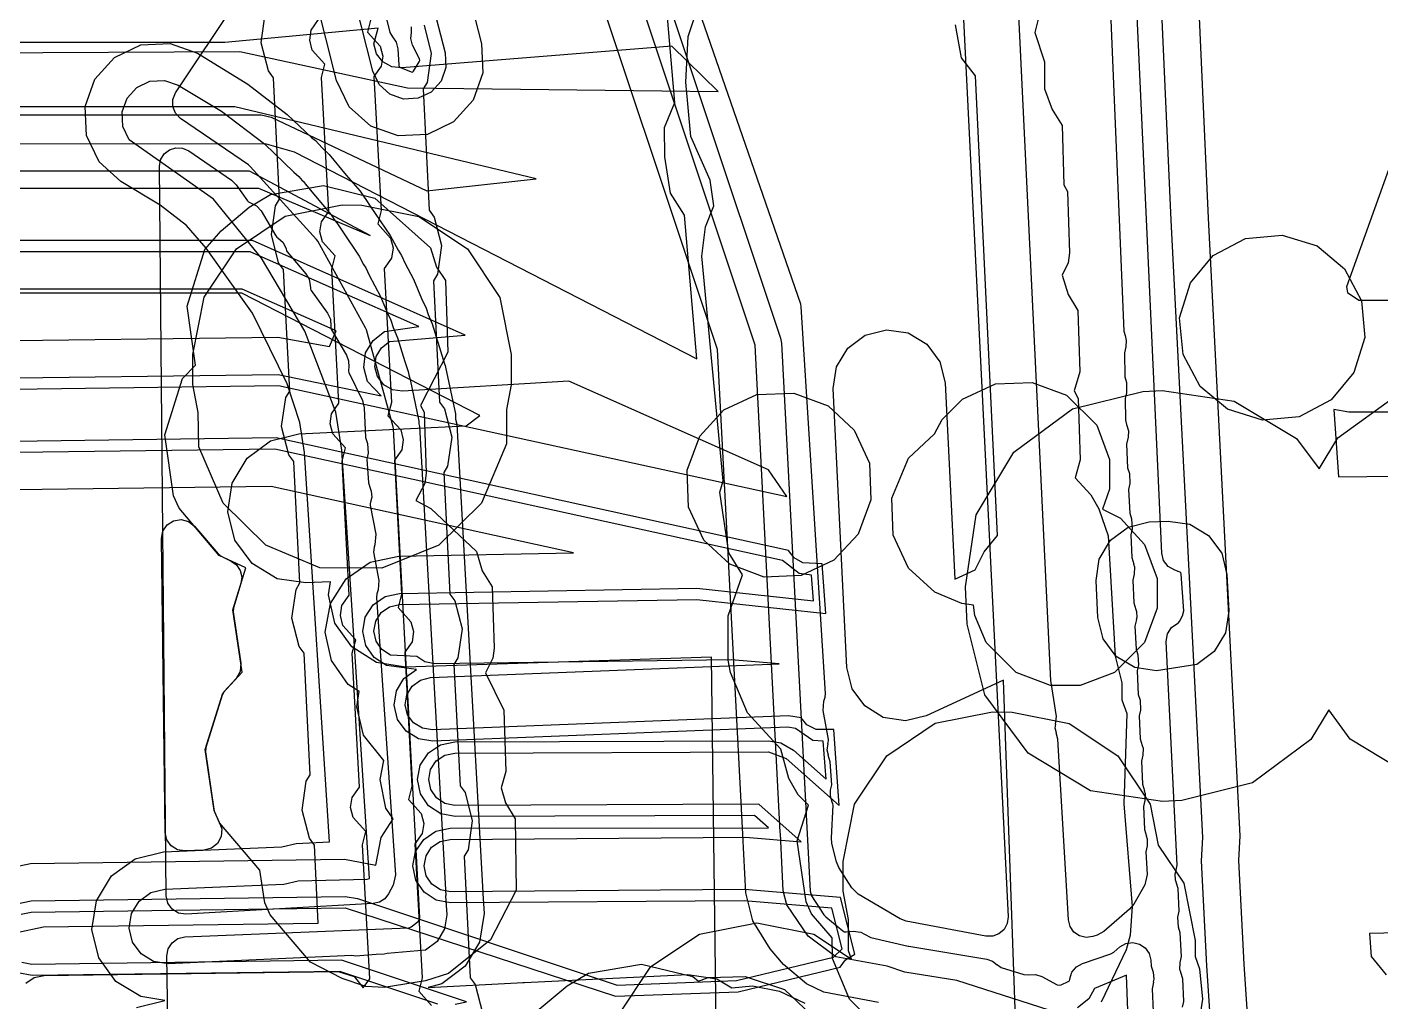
# Model space of a CAD drawing. Header units: metres. Extents: x 17722 to 17999, y 13535 to 15917.
# Drawn here: x 17910.98 to 17947.2, y 13618.56 to 13644.64 of the extents above; entities that cross this region are included whole.
import ezdxf

# ---------------------------------------------------------------- set-up
doc = ezdxf.new("R2010")
doc.units = ezdxf.units.M
for name, color, linetype in [('AI_GREENING_ALLOWED_ZONE', 4, 'Continuous'), ('AI_GREENING_EXCLUSIONS', 1, 'Continuous'), ('AI_GREENING_LAWN', 82, 'Continuous')]:
    doc.layers.add(name, color=color, linetype=linetype)

msp = doc.modelspace()

# ---------------------------------------------------------------- linework, layer by layer
at = {"layer": 'AI_GREENING_ALLOWED_ZONE'}
msp.add_lwpolyline([(17914.571, 13630.958), (17914.609, 13631.157), (17914.724, 13631.324), (17914.895, 13631.432), (17915.096, 13631.464), (17915.292, 13631.413), (17915.452, 13631.288), (17916.085, 13630.543), (17916.168, 13630.48), (17916.435, 13630.354), (17916.58, 13630.251), (17916.679, 13630.103), (17916.721, 13629.93), (17916.699, 13629.753), (17916.497, 13629.103), (17916.489, 13628.993), (17916.697, 13627.62), (17916.681, 13627.398), (17916.57, 13627.206), (17916.252, 13626.862), (17916.198, 13626.768), (17915.758, 13625.361), (17915.75, 13625.252), (17915.973, 13623.712), (17915.992, 13623.646), (17916.11, 13623.384), (17916.11, 13623.383), (17916.183, 13623.189), (17916.169, 13622.981), (17916.073, 13622.797), (17915.91, 13622.668), (17915.709, 13622.616), (17915.195, 13622.595), (17914.999, 13622.627), (17914.83, 13622.732), (17914.716, 13622.894), (17914.674, 13623.088), (17914.571, 13630.958)], close=True, dxfattribs=at)
at = {"layer": 'AI_GREENING_EXCLUSIONS'}
for points in [[(17910.722, 13698.404), (17911.061, 13698.561), (17925.784, 13702.229), (17926.332, 13702.211), (17929.812, 13700.997), (17931.46, 13700.162), (17933.152, 13699.113), (17934.98, 13697.712), (17936.426, 13696.362), (17937.85, 13694.757), (17938.596, 13693.757), (17938.654, 13693.636), (17938.835, 13693.436), (17939.206, 13692.436), (17939.389, 13687.855), (17939.406, 13687.786), (17941.579, 13639.478), (17942.421, 13622.952), (17942.388, 13622.328), (17942.528, 13619.518), (17942.792, 13615.641), (17942.904, 13612.813), (17942.928, 13612.71), (17943.84, 13592.871)], [(17940.405, 13687.829), (17942.578, 13639.526), (17943.42, 13623.003), (17943.389, 13622.341), (17943.527, 13619.568), (17943.791, 13615.684), (17943.904, 13612.858), (17943.927, 13612.756), (17944.839, 13592.917)], [(17901.982, 13641.524), (17917.371, 13641.518), (17918.121, 13641.303), (17928.898, 13635.762), (17928.566, 13639.609), (17928.191, 13640.197), (17928.036, 13641.174), (17928.033, 13641.954), (17928.307, 13642.622), (17927.313, 13654.138), (17916.791, 13646.592), (17916.08, 13646.27), (17915.625, 13646.217), (17899.862, 13646.217)], [(17921.068, 13648.189), (17922.163, 13643.953), (17922.183, 13643.563), (17922.052, 13643.195), (17921.791, 13642.905), (17921.439, 13642.738), (17921.049, 13642.717), (17920.681, 13642.848), (17920.392, 13643.109), (17920.224, 13643.461), (17918.813, 13649.063)], [(17938.318, 13618.334), (17935.849, 13619.125), (17934.462, 13619.352), (17933.991, 13619.51), (17932.618, 13619.761), (17931.877, 13620.311), (17931.299, 13621.15), (17931.203, 13621.528), (17931.131, 13623.055), (17931.124, 13623.095), (17930.453, 13636.132), (17926.176, 13648.985)], [(17922.327, 13647.373), (17923.132, 13644.198), (17923.172, 13643.419), (17922.912, 13642.684), (17922.389, 13642.104), (17921.685, 13641.768), (17920.905, 13641.728), (17920.17, 13641.989), (17919.59, 13642.511), (17919.254, 13643.215), (17917.844, 13648.817)], [(17933.754, 13618.543), (17932.296, 13618.815), (17931.832, 13619.043), (17931.217, 13619.559), (17930.858, 13619.975), (17930.396, 13620.721), (17930.205, 13621.477), (17930.128, 13623.027), (17930.125, 13623.044), (17929.449, 13636.016), (17925.496, 13647.868)], [(17910.656, 13620.403), (17911.419, 13620.565), (17918.762, 13620.662), (17918.663, 13622.752), (17918.528, 13622.933), (17918.335, 13623.689), (17918.446, 13624.461), (17918.55, 13624.636), (17918.389, 13627.886), (17918.254, 13628.066), (17918.061, 13628.823), (17918.172, 13629.595), (17918.276, 13629.769), (17918.115, 13633.02), (17917.98, 13633.2), (17917.787, 13633.956), (17917.898, 13634.729), (17918.002, 13634.903), (17917.841, 13638.154), (17917.706, 13638.334), (17917.513, 13639.09), (17917.624, 13639.863), (17917.728, 13640.037), (17917.567, 13643.288), (17917.432, 13643.468), (17917.239, 13644.224), (17917.35, 13644.996)], [(17933.886, 13617.724), (17932.98, 13618.63), (17932.526, 13619.713), (17932.512, 13620.267), (17931.967, 13620.909), (17931.82, 13621.235), (17931.584, 13622.865), (17931.879, 13623.818), (17931.605, 13624.101), (17931.36, 13624.536), (17931.14, 13625.316), (17930.249, 13626.292), (17929.796, 13627.375), (17929.731, 13627.698), (17929.731, 13628.885), (17930.119, 13629.98), (17929.747, 13630.571), (17929.511, 13632.2), (17929.598, 13632.498), (17929.027, 13638.508), (17929.13, 13639.293), (17929.35, 13639.863), (17929.251, 13640.547), (17928.732, 13641.718), (17928.599, 13643.171), (17928.667, 13644.393), (17928.972, 13645.324)], [(17910.944, 13619.053), (17911.169, 13619.208), (17911.436, 13619.265), (17919.3, 13619.369), (17919.724, 13619.233), (17919.969, 13618.932), (17920.143, 13619.173), (17919.952, 13622.759), (17920.042, 13623.115), (17919.701, 13623.493), (17919.633, 13623.758), (17919.672, 13624.028), (17919.869, 13624.306), (17919.678, 13627.892), (17919.768, 13628.249), (17919.427, 13628.627), (17919.359, 13628.892), (17919.398, 13629.162), (17919.595, 13629.44), (17919.404, 13633.026), (17919.494, 13633.383), (17919.153, 13633.761), (17919.085, 13634.026), (17919.124, 13634.296), (17919.321, 13634.574), (17919.13, 13638.16), (17919.22, 13638.517), (17918.879, 13638.895), (17918.811, 13639.16), (17918.85, 13639.43), (17919.047, 13639.708), (17918.856, 13643.294), (17918.946, 13643.65), (17918.605, 13644.029), (17918.537, 13644.293), (17918.576, 13644.564), (17918.773, 13644.842)], [(17920.174, 13644.866), (17920.084, 13644.51), (17920.425, 13644.132), (17920.493, 13643.867), (17920.454, 13643.597), (17920.257, 13643.319), (17920.448, 13639.733), (17920.358, 13639.376), (17920.699, 13638.998), (17920.767, 13638.733), (17920.728, 13638.463), (17920.531, 13638.185), (17920.722, 13634.599), (17920.632, 13634.242), (17920.973, 13633.864), (17921.041, 13633.599), (17921.002, 13633.329), (17920.805, 13633.051), (17920.996, 13629.465), (17920.906, 13629.108), (17921.247, 13628.73), (17921.315, 13628.465), (17921.276, 13628.195), (17921.079, 13627.917), (17921.27, 13624.331), (17921.18, 13623.975), (17921.521, 13623.596), (17921.589, 13623.332), (17921.55, 13623.061), (17921.353, 13622.783), (17921.544, 13619.197), (17921.454, 13618.841), (17921.795, 13618.462)], [(17921.598, 13644.692), (17921.791, 13643.936), (17921.68, 13643.164), (17921.576, 13642.989), (17921.737, 13639.739), (17921.872, 13639.559), (17922.065, 13638.802), (17921.954, 13638.03), (17921.85, 13637.856), (17922.011, 13634.605), (17922.146, 13634.425), (17922.339, 13633.669), (17922.228, 13632.896), (17922.124, 13632.722), (17922.285, 13629.471), (17922.42, 13629.291), (17922.613, 13628.535), (17922.502, 13627.762), (17922.398, 13627.588), (17922.559, 13624.337), (17922.694, 13624.157), (17922.887, 13623.401), (17922.776, 13622.628), (17922.672, 13622.454), (17922.833, 13619.204), (17922.968, 13619.023), (17923.161, 13618.267)], [(17937.697, 13610.328), (17937.101, 13627.166), (17935.032, 13626.215), (17934.478, 13626.08), (17933.884, 13626.171), (17933.386, 13626.477), (17933.049, 13626.937), (17932.907, 13627.505), (17932.543, 13634.973), (17932.629, 13635.552), (17932.931, 13636.054), (17933.401, 13636.402), (17933.969, 13636.544), (17934.548, 13636.458), (17935.049, 13636.157), (17935.398, 13635.686), (17935.54, 13635.119), (17935.795, 13629.868), (17936.346, 13630.121), (17936.585, 13630.6), (17936.943, 13631.036), (17936.35, 13643.336), (17935.973, 13643.824), (17935.816, 13644.701)], [(17938.037, 13644.893), (17937.941, 13644.496), (17938.2, 13643.71), (17938.2, 13642.991), (17938.403, 13642.437), (17938.666, 13642.01), (17938.718, 13640.42), (17938.812, 13640.242), (17938.866, 13638.601), (17938.834, 13638.33), (17938.666, 13638.004), (17938.828, 13637.49), (17939.091, 13637.062), (17939.145, 13635.421), (17938.988, 13634.906), (17939.101, 13634.699), (17939.155, 13633.058), (17939.019, 13632.584), (17939.436, 13632.123), (17939.651, 13631.751), (17939.898, 13631.027), (17940.086, 13627.809), (17940.269, 13627.093), (17940.269, 13626.643), (17940.404, 13626.27), (17940.319, 13623.853), (17940.538, 13621.108), (17940.488, 13620.342), (17940.381, 13619.948), (17939.716, 13618.551)], [(17900.852, 13643.911), (17916.669, 13643.992), (17921.155, 13643.02), (17929.469, 13642.92), (17928.23, 13644.128), (17921.004, 13643.549), (17920.733, 13643.581), (17920.494, 13643.714), (17920.325, 13643.928), (17920.25, 13644.191), (17920.367, 13644.615), (17916.265, 13644.234), (17901.244, 13644.234)], [(17913.904, 13618.404), (17914.665, 13618.595), (17914.019, 13618.696), (17913.353, 13619.102), (17912.893, 13619.733), (17912.709, 13620.491), (17912.83, 13621.262), (17913.236, 13621.928), (17913.867, 13622.388), (17914.625, 13622.572), (17917.789, 13622.702), (17918.177, 13622.799), (17919.07, 13622.841), (17918.399, 13633.255), (17918.277, 13634.062), (17917.933, 13635.094), (17917.008, 13636.991), (17915.771, 13638.729), (17915.24, 13639.336), (17914.534, 13639.88), (17913.483, 13640.509), (17912.904, 13641.033), (17912.57, 13641.738), (17912.531, 13642.517), (17912.793, 13643.252), (17913.317, 13643.831), (17914.022, 13644.165), (17914.801, 13644.204), (17915.536, 13643.942), (17916.884, 13643.119), (17917.937, 13642.307), (17918.582, 13641.687), (17918.693, 13641.612), (17918.872, 13641.408), (17919.058, 13641.229), (17919.509, 13640.681), (17919.885, 13640.252), (17919.994, 13640.092), (17920.042, 13640.033), (17920.156, 13639.854), (17920.694, 13639.062), (17920.901, 13638.674), (17920.994, 13638.527), (17921.094, 13638.313), (17921.316, 13637.898), (17921.532, 13637.379), (17921.654, 13637.119), (17921.709, 13636.954), (17921.813, 13636.704), (17922.073, 13635.86), (17922.148, 13635.634), (17922.158, 13635.583), (17922.184, 13635.497), (17922.435, 13634.295), (17922.443, 13634.153), (17922.472, 13634.012), (17923.174, 13621.473), (17923.172, 13621.461), (17923.203, 13620.924), (17923.082, 13620.153), (17922.696, 13619.508), (17922.072, 13619.039), (17921.709, 13618.945), (17924.088, 13619.063), (17924.243, 13619.079), (17924.286, 13619.073), (17928.655, 13619.291), (17929.427, 13619.177), (17929.832, 13618.934), (17930.386, 13618.982), (17931.111, 13618.847), (17931.782, 13618.519)], [(17908.761, 13642.297), (17917.241, 13642.296), (17917.506, 13642.229), (17921.672, 13640.259), (17924.601, 13640.586), (17916.532, 13642.511), (17900.852, 13642.511)], [(17947.775, 13641.868), (17946.277, 13637.696), (17946.306, 13637.536), (17946.608, 13637.337), (17953.858, 13637.337)], [(17909.777, 13640.332), (17917.171, 13640.332), (17920.156, 13639.064), (17916.924, 13640.789), (17900.825, 13640.789)], [(17909.298, 13634.938), (17917.7, 13635.049), (17931.307, 13632.08), (17930.81, 13632.798), (17925.472, 13635.17), (17921.024, 13634.897), (17920.753, 13634.934), (17920.517, 13635.072), (17920.352, 13635.289), (17920.282, 13635.553), (17920.319, 13635.824), (17920.457, 13636.06), (17920.674, 13636.225), (17922.698, 13636.402), (17917.004, 13638.932), (17909.777, 13638.932)], [(17909.294, 13635.238), (17917.696, 13635.349), (17920.446, 13634.772), (17920.082, 13635.157), (17919.983, 13635.535), (17920.035, 13635.921), (17920.232, 13636.258), (17920.543, 13636.495), (17921.454, 13636.627), (17916.941, 13638.632), (17909.777, 13638.632)], [(17929.584, 13604.722), (17929.284, 13627.777), (17921.097, 13627.51), (17920.328, 13627.64), (17919.667, 13628.054), (17919.214, 13628.69), (17919.04, 13629.451), (17919.098, 13629.798), (17918.438, 13629.766), (17917.666, 13629.881), (17916.998, 13630.284), (17916.534, 13630.911), (17916.345, 13631.668), (17916.46, 13632.44), (17916.863, 13633.109), (17917.49, 13633.573), (17918.247, 13633.761), (17922.72, 13633.975), (17923.091, 13634.25), (17916.723, 13637.524), (17901.982, 13637.524)], [(17909.281, 13636.238), (17917.683, 13636.349), (17919.07, 13636.098), (17919.245, 13636.514), (17916.728, 13637.632), (17909.777, 13637.632)], [(17948.04, 13624.577), (17946.379, 13625.591), (17945.808, 13626.374), (17945.327, 13625.574), (17943.766, 13624.418), (17941.873, 13623.944), (17941.358, 13623.919), (17939.428, 13624.208), (17937.763, 13625.208), (17936.6, 13626.774), (17936.126, 13628.667), (17936.079, 13629.663), (17936.079, 13629.663), (17936.368, 13631.593), (17937.373, 13633.265), (17938.942, 13634.424), (17940.827, 13634.895), (17941.342, 13634.92), (17943.272, 13634.631), (17944.937, 13633.631), (17945.542, 13632.817), (17946.049, 13633.648), (17947.622, 13634.794)], [(17953.858, 13634.337), (17946.338, 13634.337), (17945.942, 13634.411), (17946.064, 13632.603), (17948.324, 13632.633)], [(17910.82, 13620.904), (17911.087, 13620.961), (17919.49, 13621.072), (17926.721, 13618.707), (17929.998, 13618.828), (17932.726, 13619.486), (17932.869, 13619.684), (17933.126, 13619.832), (17932.743, 13621.349), (17930.173, 13621.56), (17922.304, 13621.504), (17922.035, 13621.555), (17921.807, 13621.706), (17921.654, 13621.932), (17921.599, 13622.199), (17921.65, 13622.467), (17921.8, 13622.696), (17922.026, 13622.849), (17922.294, 13622.904), (17930.194, 13622.96), (17931.686, 13622.84), (17930.554, 13623.843), (17922.425, 13623.813), (17922.156, 13623.865), (17921.929, 13624.016), (17921.776, 13624.243), (17921.722, 13624.51), (17921.774, 13624.779), (17921.925, 13625.006), (17922.152, 13625.159), (17922.419, 13625.213), (17930.816, 13625.244), (17931.283, 13625.068), (17932.701, 13623.811), (17932.558, 13625.844), (17932.084, 13625.844), (17931.841, 13625.969), (17931.684, 13626.155), (17931.349, 13626.208), (17921.822, 13625.834), (17921.552, 13625.877), (17921.319, 13626.02), (17921.158, 13626.241), (17921.095, 13626.506), (17921.137, 13626.776), (17921.28, 13627.009), (17921.501, 13627.169), (17921.767, 13627.233), (17931.095, 13627.599), (17929.813, 13627.708), (17921.89, 13627.604), (17921.622, 13627.653), (17921.402, 13627.796), (17920.698, 13627.837), (17920.469, 13627.985), (17920.313, 13628.209), (17920.255, 13628.476), (17920.304, 13628.745), (17920.451, 13628.975), (17920.676, 13629.13), (17920.943, 13629.188), (17928.899, 13629.328), (17932.349, 13628.951), (17932.246, 13630.278), (17931.731, 13630.303), (17931.496, 13630.442), (17931.349, 13630.638), (17917.638, 13633.648), (17909.316, 13633.538)], [(17910.701, 13621.18), (17911.083, 13621.261), (17919.486, 13621.372), (17919.815, 13621.321), (17926.765, 13619.008), (17929.956, 13619.127), (17932.556, 13619.753), (17932.78, 13619.975), (17932.504, 13621.067), (17930.161, 13621.259), (17922.306, 13621.204), (17921.923, 13621.277), (17921.597, 13621.492), (17921.378, 13621.815), (17921.299, 13622.197), (17921.372, 13622.58), (17921.587, 13622.906), (17921.909, 13623.125), (17922.292, 13623.204), (17930.813, 13623.213), (17930.441, 13623.542), (17922.426, 13623.513), (17922.043, 13623.588), (17921.717, 13623.803), (17921.5, 13624.127), (17921.422, 13624.509), (17921.497, 13624.892), (17921.712, 13625.218), (17922.036, 13625.436), (17922.418, 13625.513), (17930.815, 13625.544), (17931.145, 13625.489), (17931.482, 13625.292), (17932.357, 13624.517), (17932.279, 13625.533), (17932.002, 13625.555), (17931.535, 13625.875), (17931.331, 13625.907), (17921.833, 13625.534), (17921.448, 13625.595), (17921.115, 13625.799), (17920.886, 13626.115), (17920.795, 13626.494), (17920.856, 13626.88), (17921.06, 13627.212), (17921.399, 13627.447), (17920.589, 13627.558), (17920.26, 13627.769), (17920.038, 13628.09), (17919.955, 13628.471), (17920.024, 13628.855), (17920.236, 13629.183), (17920.556, 13629.406), (17920.937, 13629.488), (17928.893, 13629.628), (17932.015, 13629.29), (17931.967, 13629.972), (17931.632, 13630.02), (17931.185, 13630.367), (17917.608, 13633.348), (17909.32, 13633.238)], [(17910.306, 13622.099), (17911.07, 13622.261), (17919.472, 13622.372), (17920.303, 13622.212), (17920.446, 13622.956), (17920.772, 13623.452), (17920.577, 13623.741), (17920.422, 13624.506), (17920.521, 13625.013), (17919.978, 13625.696), (17919.796, 13626.455), (17919.86, 13626.861), (17919.566, 13627.05), (17919.121, 13627.691), (17918.955, 13628.453), (17919.094, 13629.221), (17919.516, 13629.878), (17920.157, 13630.323), (17920.92, 13630.488), (17925.595, 13630.57), (17917.506, 13632.346), (17909.333, 13632.238)], [(17926.801, 13618.203), (17927.669, 13619.501), (17928.966, 13620.368), (17930.497, 13620.672), (17932.028, 13620.368), (17933.034, 13619.695), (17932.956, 13619.922), (17932.956, 13620.765), (17932.807, 13621.515), (17932.807, 13622.317), (17933.111, 13623.848), (17933.978, 13625.145), (17935.276, 13626.013), (17936.807, 13626.317), (17937.329, 13626.312), (17938.859, 13626.008), (17940.157, 13625.14), (17941.024, 13623.843), (17941.242, 13622.748), (17941.923, 13621.73), (17942.227, 13620.199), (17942.227, 13619.773), (17942.348, 13619.444), (17942.421, 13618.632), (17942.27, 13617.635)], [(17948.04, 13620.414), (17946.891, 13620.385), (17946.933, 13619.77), (17947.337, 13619.28)], [(17922.431, 13618.494), (17922.732, 13618.559), (17919.39, 13619.671), (17911.105, 13619.561), (17910.837, 13619.611)], [(17921.965, 13618.498), (17919.343, 13619.37), (17911.109, 13619.261), (17910.726, 13619.332)], [(17924.673, 13618.357), (17925.426, 13618.988), (17925.997, 13619.327), (17927.411, 13619.566), (17928.785, 13619.233), (17928.941, 13619.114), (17929.198, 13619.211), (17930.192, 13619.237), (17931.242, 13618.885), (17932.466, 13617.727)], [(17940.503, 13616.19), (17940.391, 13619.271), (17939.536, 13618.91), (17939.386, 13618.641), (17939.081, 13618.398)]]:
    msp.add_lwpolyline(points, dxfattribs=at)
for points in [[(17918.359, 13640.515), (17918.457, 13640.394), (17919.109, 13639.621), (17919.212, 13639.469), (17919.265, 13639.405), (17919.422, 13639.159), (17919.859, 13638.511), (17919.976, 13638.29), (17920.036, 13638.197), (17920.13, 13638), (17920.431, 13637.433), (17920.608, 13637.004), (17920.708, 13636.796), (17920.771, 13636.606), (17920.886, 13636.327), (17921.08, 13635.69), (17921.17, 13635.424), (17921.188, 13635.335), (17921.226, 13635.21), (17921.455, 13634.098), (17921.459, 13634.023), (17921.473, 13633.956), (17922.176, 13621.404), (17922.175, 13621.394), (17922.204, 13620.882), (17922.148, 13620.511), (17921.95, 13620.175), (17921.638, 13619.94), (17920.606, 13619.852), (17920.528, 13619.837), (17920.315, 13619.828), (17919.772, 13619.781), (17919.666, 13619.798), (17914.749, 13619.574), (17914.363, 13619.635), (17914.03, 13619.838), (17913.8, 13620.153), (17913.708, 13620.532), (17913.769, 13620.918), (17913.972, 13621.251), (17914.287, 13621.481), (17914.666, 13621.573), (17917.843, 13621.704), (17918.225, 13621.8), (17920.075, 13621.838), (17920.14, 13621.854), (17919.397, 13633.324), (17919.238, 13634.338), (17918.412, 13636.509), (17917.252, 13638.462), (17915.967, 13640.037), (17913.707, 13641.629), (17913.54, 13641.982), (17913.52, 13642.371), (17913.651, 13642.739), (17913.913, 13643.028), (17914.265, 13643.195), (17914.655, 13643.215), (17915.023, 13643.084), (17916.176, 13642.394), (17917.326, 13641.515), (17918.109, 13640.757), (17918.245, 13640.645), (17918.34, 13640.533), (17918.359, 13640.515)], [(17918.559, 13619.615), (17917.481, 13620.883), (17917.334, 13621.209), (17917.208, 13622.08), (17916.125, 13623.352), (17915.978, 13623.678), (17915.742, 13625.307), (17916.214, 13626.821), (17916.733, 13627.382), (17916.48, 13629.049), (17916.828, 13630.169), (17916.119, 13630.503), (17915.041, 13631.771), (17914.894, 13632.097), (17914.658, 13633.727), (17915.131, 13635.24), (17915.485, 13635.595), (17915.257, 13637.175), (17915.729, 13638.689), (17916.168, 13639.19), (17916.921, 13639.821), (17917.492, 13640.16), (17918.906, 13640.399), (17920.28, 13640.066), (17921.772, 13638.731), (17921.932, 13638.218), (17922.171, 13637.865), (17922.231, 13635.939), (17921.503, 13634.519), (17921.596, 13634.342), (17921.65, 13632.701), (17921.618, 13632.43), (17921.381, 13631.97), (17921.782, 13631.757), (17922.996, 13630.605), (17923.156, 13630.092), (17923.419, 13629.664), (17923.472, 13628.023), (17923.441, 13627.752), (17923.242, 13627.366), (17923.728, 13626.366), (17923.781, 13624.725), (17923.664, 13624.287), (17923.773, 13623.882), (17924.036, 13623.454), (17924.058, 13621.542), (17923.375, 13620.217), (17922.248, 13619.314), (17921.632, 13619.118), (17920.533, 13618.937), (17920.04, 13618.967), (17919.407, 13619.185), (17918.559, 13619.615)], [(17919.409, 13639.883), (17919.931, 13639.878), (17921.462, 13639.574), (17922.759, 13638.706), (17923.627, 13637.409), (17923.931, 13635.878), (17923.931, 13635.072), (17923.8, 13634.413), (17923.8, 13633.488), (17923.137, 13631.902), (17921.993, 13630.779), (17920.471, 13630.159), (17918.81, 13630.175), (17917.365, 13630.779), (17916.221, 13631.902), (17915.574, 13633.411), (17915.558, 13634.331), (17915.409, 13635.081), (17915.409, 13635.883), (17915.713, 13637.414), (17916.581, 13638.711), (17917.878, 13639.579), (17919.409, 13639.883)], [(17945.866, 13634.669), (17945.008, 13634.214), (17944.025, 13634.122), (17943.092, 13634.414), (17942.359, 13635.024), (17941.904, 13635.882), (17941.812, 13636.865), (17942.104, 13637.798), (17942.714, 13638.531), (17943.572, 13638.986), (17944.555, 13639.078), (17945.488, 13638.786), (17946.221, 13638.176), (17946.676, 13637.318), (17946.768, 13636.335), (17946.476, 13635.402), (17945.866, 13634.669)], [(17934.113, 13632.033), (17934.561, 13633.109), (17935.258, 13633.755), (17935.462, 13634.145), (17936.002, 13634.685), (17936.884, 13635.094), (17937.87, 13635.133), (17938.787, 13634.792), (17939.593, 13633.986), (17939.934, 13633.069), (17939.934, 13632.277), (17939.751, 13631.738), (17940.227, 13631.499), (17940.874, 13630.8), (17941.215, 13629.883), (17941.215, 13629.091), (17940.874, 13628.174), (17940.068, 13627.368), (17939.151, 13627.027), (17938.359, 13627.027), (17937.442, 13627.368), (17936.636, 13628.174), (17936.334, 13628.897), (17936.295, 13629.177), (17935.983, 13629.216), (17935.26, 13629.518), (17934.561, 13630.165), (17934.152, 13631.047), (17934.113, 13632.033)], [(17933.105, 13633.857), (17933.514, 13632.975), (17933.553, 13631.989), (17933.212, 13631.072), (17932.565, 13630.373), (17931.683, 13629.964), (17930.697, 13629.925), (17929.78, 13630.266), (17929.081, 13630.913), (17928.672, 13631.795), (17928.633, 13632.781), (17928.974, 13633.698), (17929.621, 13634.397), (17930.503, 13634.806), (17931.489, 13634.845), (17932.406, 13634.504), (17933.105, 13633.857)], [(17939.661, 13630.406), (17939.961, 13630.908), (17940.434, 13631.258), (17940.999, 13631.399), (17941.506, 13631.424), (17942.085, 13631.338), (17942.589, 13631.036), (17942.937, 13630.565), (17943.078, 13629.997), (17943.125, 13629.009), (17943.039, 13628.433), (17942.737, 13627.929), (17942.269, 13627.582), (17941.191, 13627.415), (17940.615, 13627.501), (17940.111, 13627.803), (17939.763, 13628.274), (17939.622, 13628.842), (17939.575, 13629.83), (17939.661, 13630.406)]]:
    msp.add_lwpolyline(points, close=True, dxfattribs=at)
at = {"layer": 'AI_GREENING_LAWN'}
for points in [[(17941.893, 13618.412), (17941.927, 13618.568), (17941.895, 13619.174), (17941.842, 13619.347), (17941.848, 13619.349), (17941.821, 13619.422), (17941.827, 13619.612), (17941.863, 13619.774), (17941.831, 13620.405), (17941.781, 13620.557), (17941.767, 13620.825), (17941.803, 13620.982), (17941.773, 13621.59), (17941.72, 13621.764), (17941.723, 13621.765), (17941.702, 13621.817), (17941.694, 13621.98), (17941.709, 13622.034), (17941.707, 13622.035), (17941.742, 13622.213), (17941.452, 13628.2), (17941.484, 13628.403), (17941.594, 13628.575), (17941.765, 13628.689), (17941.773, 13628.692), (17941.809, 13628.732), (17941.893, 13628.89), (17941.922, 13629.023), (17941.855, 13630.004), (17941.843, 13630.047), (17941.804, 13630.069), (17941.681, 13630.109), (17941.506, 13630.207), (17941.384, 13630.367), (17941.334, 13630.562), (17938.677, 13688.45)], [(17939.306, 13660.848), (17940.322, 13636.505), (17940.351, 13636.385), (17940.386, 13636.256), (17940.374, 13636.09), (17940.334, 13635.922), (17940.343, 13635.282), (17940.389, 13635.127), (17940.393, 13634.859), (17940.352, 13634.704), (17940.36, 13634.12), (17940.387, 13634.01), (17940.388, 13634.008), (17940.44, 13633.842), (17940.432, 13633.668), (17940.389, 13633.481), (17940.419, 13632.846), (17940.469, 13632.693), (17940.482, 13632.426), (17940.446, 13632.269), (17940.476, 13631.634), (17940.527, 13631.481), (17940.539, 13631.213), (17940.503, 13631.057), (17940.531, 13630.444), (17940.584, 13630.27), (17940.578, 13630.268), (17940.604, 13630.196), (17940.597, 13630.006), (17940.561, 13629.845), (17940.588, 13629.232), (17940.641, 13629.057), (17940.639, 13629.056), (17940.659, 13629.005), (17940.667, 13628.841), (17940.651, 13628.788), (17940.654, 13628.788), (17940.618, 13628.608), (17940.648, 13627.996), (17940.698, 13627.844), (17940.711, 13627.576), (17940.675, 13627.419), (17940.705, 13626.784), (17940.755, 13626.631), (17940.768, 13626.363), (17940.732, 13626.207), (17940.76, 13625.595), (17940.813, 13625.42), (17940.806, 13625.418), (17940.833, 13625.346), (17940.826, 13625.156), (17940.789, 13624.995), (17940.817, 13624.383), (17940.87, 13624.208), (17940.864, 13624.206), (17940.89, 13624.134), (17940.883, 13623.944), (17940.847, 13623.783), (17940.874, 13623.17), (17940.927, 13622.995), (17940.921, 13622.993), (17940.947, 13622.922), (17940.942, 13622.734), (17940.905, 13622.569), (17940.94, 13621.964), (17940.877, 13621.691), (17940.585, 13621.169), (17940.474, 13621.033), (17939.78, 13620.439), (17939.61, 13620.344), (17939.493, 13620.306), (17939.313, 13620.282), (17939.136, 13620.324), (17938.986, 13620.426), (17938.882, 13620.576), (17938.839, 13620.752), (17938.558, 13625.589), (17938.51, 13625.753), (17938.518, 13625.755), (17938.481, 13625.881), (17938.499, 13625.987), (17938.491, 13625.988), (17938.516, 13626.191), (17938.375, 13627.099), (17938.37, 13627.152), (17937.376, 13647.757)], [(17926.786, 13649.367), (17931.133, 13636.32), (17931.158, 13636.188), (17931.928, 13621.516), (17931.967, 13621.395), (17932.297, 13620.889), (17932.347, 13620.833), (17932.805, 13620.455), (17932.846, 13620.433), (17932.893, 13620.429), (17933.074, 13620.447), (17933.28, 13620.424), (17933.38, 13620.366), (17933.382, 13620.369), (17933.548, 13620.282), (17934.548, 13620.049), (17934.564, 13620.046), (17936.652, 13619.698), (17936.805, 13619.646), (17936.933, 13619.548), (17936.936, 13619.545), (17937.04, 13619.48), (17937.645, 13619.286), (17937.776, 13619.281), (17937.776, 13619.281), (17937.956, 13619.291), (17938.127, 13619.236), (17938.538, 13619.016), (17938.59, 13619.002), (17938.642, 13619.013), (17938.831, 13619.099), (17938.864, 13619.121), (17938.875, 13619.159), (17938.876, 13619.169), (17938.932, 13619.348), (17939.05, 13619.494), (17939.213, 13619.586), (17939.974, 13619.843), (17940.056, 13619.889), (17940.216, 13620.026), (17940.376, 13620.118), (17940.559, 13620.146), (17940.739, 13620.105), (17940.892, 13620.002), (17940.997, 13619.85), (17941.04, 13619.67), (17941.048, 13619.509), (17941.1, 13619.353), (17941.124, 13619.164), (17941.105, 13619.09), (17941.111, 13619.088), (17941.075, 13618.909), (17941.105, 13618.297)], [(17935.853, 13648.443), (17937.223, 13620.83), (17937.2, 13620.651), (17937.115, 13620.493), (17936.979, 13620.375), (17936.811, 13620.312), (17936.631, 13620.313), (17934.497, 13620.716), (17934.335, 13620.777), (17933.211, 13621.442), (17933.042, 13621.606), (17932.696, 13622.156), (17932.634, 13622.301), (17932.51, 13622.799), (17932.496, 13622.945), (17932.539, 13623.819), (17932.534, 13623.858), (17932.514, 13623.901), (17932.468, 13624.057), (17932.475, 13624.218), (17932.506, 13624.368), (17932.466, 13624.984), (17932.41, 13625.156), (17932.42, 13625.159), (17932.378, 13625.288), (17932.41, 13625.472), (17932.403, 13625.474), (17932.422, 13625.545), (17932.421, 13625.581), (17932.277, 13626.357), (17932.294, 13626.608), (17932.33, 13626.712), (17932.342, 13626.807), (17931.687, 13637.16), (17931.674, 13637.226), (17928.023, 13647.789)], [(17914.749, 13617.416), (17914.718, 13619.788), (17914.752, 13619.976), (17914.855, 13620.138), (17915.011, 13620.249), (17915.197, 13620.294), (17921.184, 13620.54), (17921.219, 13620.547), (17921.252, 13620.564), (17921.439, 13620.705), (17921.474, 13620.749), (17921.484, 13620.804), (17920.776, 13633.89), (17920.767, 13633.943), (17920.053, 13636.54), (17920.031, 13636.595), (17918.755, 13638.911), (17918.721, 13638.958), (17916.945, 13640.916), (17916.901, 13640.955), (17915.084, 13642.197), (17914.948, 13642.335), (17914.875, 13642.514), (17914.876, 13642.708), (17914.95, 13642.887), (17916.595, 13645.354)], [(17920.528, 13645.115), (17920.684, 13644.501), (17920.752, 13644.382), (17920.851, 13644.239), (17920.895, 13644.062), (17920.92, 13643.625), (17920.93, 13643.583), (17920.966, 13643.56), (17921.254, 13643.442), (17921.292, 13643.433), (17921.318, 13643.463), (17921.469, 13643.716), (17921.483, 13643.752), (17921.472, 13643.789), (17921.291, 13644.159), (17921.242, 13644.338), (17921.259, 13644.501), (17921.263, 13644.647)]]:
    msp.add_lwpolyline(points, dxfattribs=at)
msp.add_lwpolyline([(17914.957, 13641.415), (17915.137, 13641.405), (17915.302, 13641.332), (17916.444, 13640.548), (17916.57, 13640.423), (17916.87, 13639.997), (17916.897, 13639.969), (17916.932, 13639.951), (17916.958, 13639.943), (17917.117, 13639.858), (17917.235, 13639.722), (17917.632, 13639.053), (17917.657, 13639.023), (17917.684, 13639.007), (17917.824, 13638.879), (17917.906, 13638.708), (17917.919, 13638.657), (17917.938, 13638.626), (17918.435, 13638.039), (17918.521, 13637.894), (17918.553, 13637.728), (17918.555, 13637.665), (17918.561, 13637.63), (17918.577, 13637.597), (17919.013, 13636.99), (17919.091, 13636.825), (17919.104, 13636.642), (17919.101, 13636.618), (17919.103, 13636.58), (17919.117, 13636.544), (17919.518, 13635.863), (17919.578, 13635.707), (17919.583, 13635.54), (17919.573, 13635.468), (17919.573, 13635.433), (17919.584, 13635.398), (17919.947, 13634.648), (17919.996, 13634.451), (17920.029, 13633.66), (17920.083, 13633.5), (17920.099, 13633.239), (17920.067, 13633.081), (17920.109, 13632.45), (17920.166, 13632.276), (17920.163, 13632.275), (17920.185, 13632.224), (17920.196, 13632.061), (17920.17, 13631.963), (17920.174, 13631.962), (17920.154, 13631.888), (17920.156, 13631.851), (17920.311, 13631.07), (17920.284, 13630.784), (17920.26, 13630.725), (17920.246, 13630.588), (17920.386, 13629.829), (17920.369, 13629.582), (17920.333, 13629.474), (17920.322, 13629.38), (17920.835, 13621.952), (17920.774, 13621.676), (17920.649, 13621.449), (17920.545, 13621.318), (17920.403, 13621.229), (17920.24, 13621.192), (17915.227, 13620.904), (17915.028, 13620.933), (17914.857, 13621.038), (17914.741, 13621.202), (17914.699, 13621.398), (17914.519, 13640.915), (17914.55, 13641.093), (17914.643, 13641.248), (17914.784, 13641.361), (17914.957, 13641.415)], close=True, dxfattribs=at)

doc.saveas('drawing.dxf')
